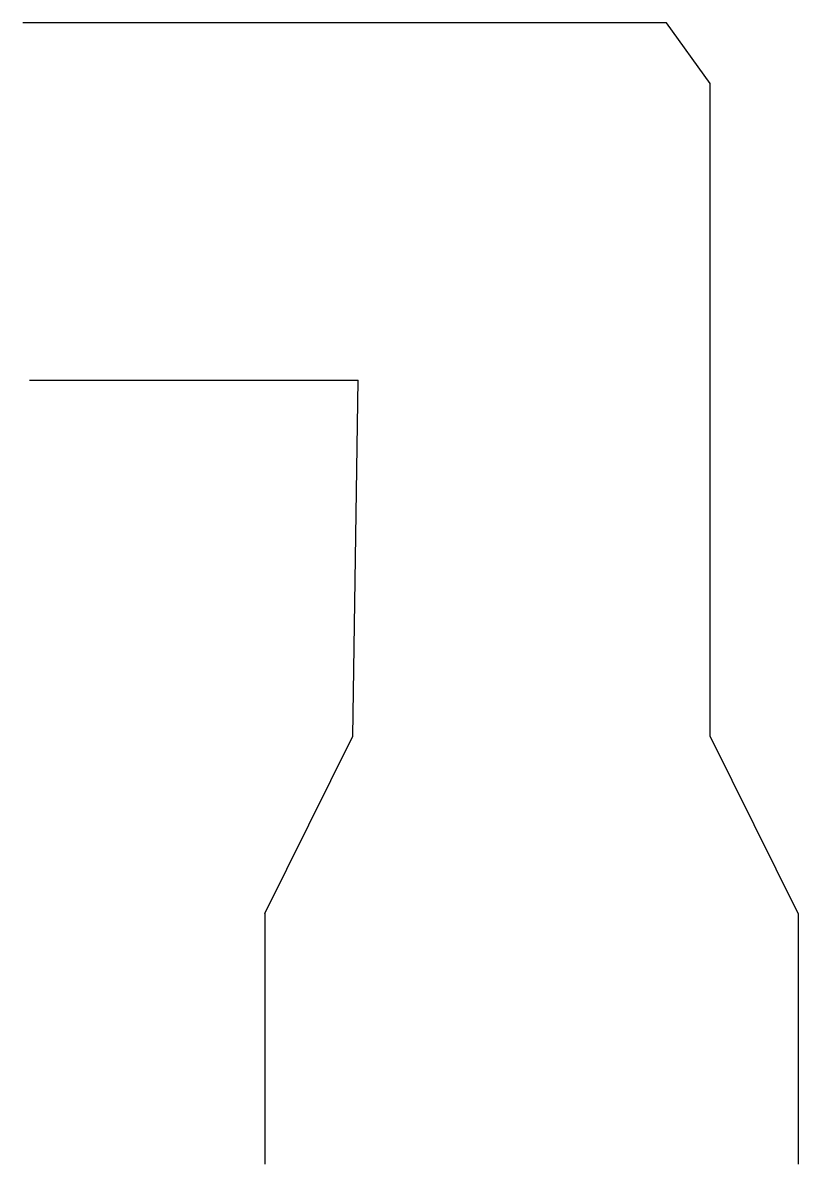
# Model space of a CAD drawing. Header units: inches. Extents: x 323.2 to 340.6, y -95.4 to -69.9.
import ezdxf

# ---------------------------------------------------------------- set-up
doc = ezdxf.new("R2010")
doc.units = ezdxf.units.IN
doc.header["$MEASUREMENT"] = 0
doc.layers.add('M101-HVAC', color=4, linetype='Continuous', lineweight=9)

msp = doc.modelspace()

# ---------------------------------------------------------------- linework, layer by layer
at = {"layer": 'M101-HVAC', "lineweight": 30}
for p, q in [((337.664, -69.861), (323.243, -69.861)), ((338.636, -71.217), (337.664, -69.861)), ((338.636, -85.828), (338.636, -71.217)), ((323.394, -77.858), (330.751, -77.858)), ((330.636, -85.828), (330.751, -77.858)), ((328.662, -89.8), (330.636, -85.828)), ((340.61, -89.8), (338.636, -85.828)), ((328.662, -89.8), (328.662, -95.413)), ((340.61, -89.8), (340.61, -95.413))]:
    msp.add_line(p, q, dxfattribs=at)

doc.saveas('drawing.dxf')
